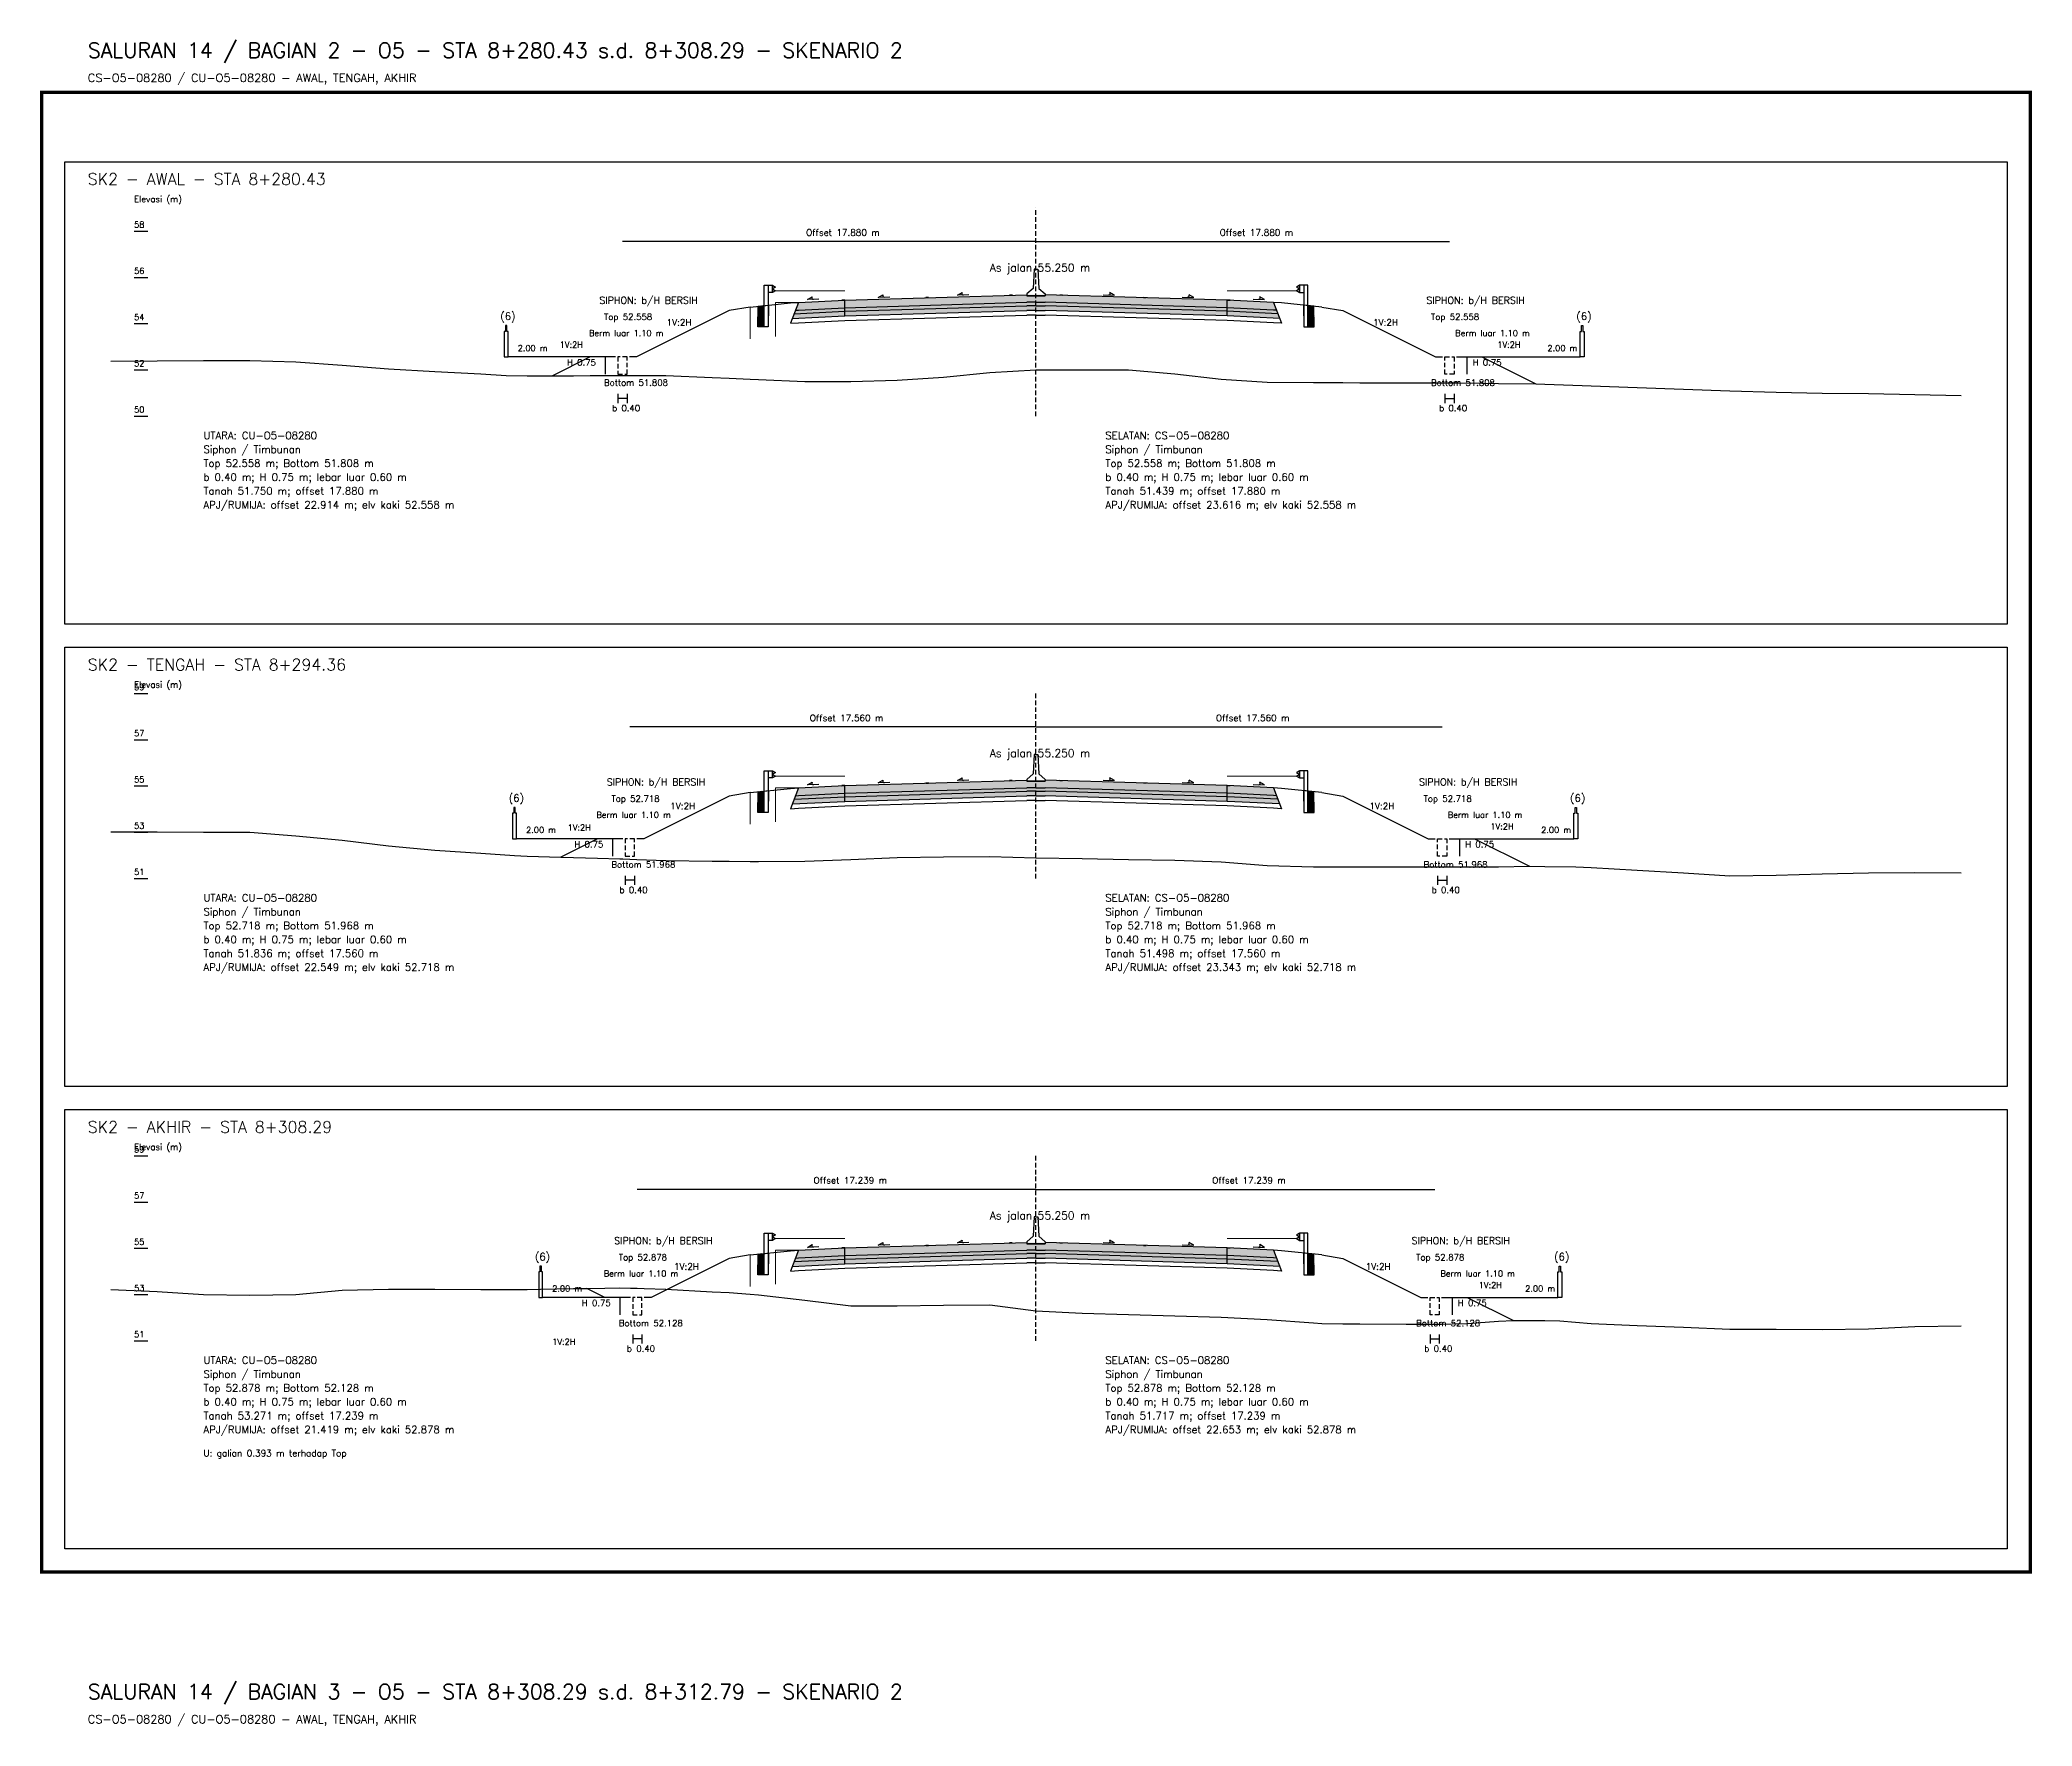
# Model space of a CAD drawing. Header units: metres. Extents: x -24715 to -24517, y 27498 to 30841.
# Drawn here: x -24618.7 to -24532.6, y 30329.7 to 30402.7 of the extents above; entities that cross this region are included whole.
import ezdxf

# ---------------------------------------------------------------- set-up
doc = ezdxf.new("R2010")
doc.units = ezdxf.units.M
doc.linetypes.add('PS_DASH', pattern=[0.3, 0.2, -0.1])
for name, color, linetype, lineweight in [('Dimensi', 230, 'Continuous', 20), ('GRS-ARSIR (HATCH)', 8, 'Continuous', 9), ('Guardrail', 20, 'Continuous', 30), ('HATCH - Beton ramping', 210, 'Continuous', 9), ('HATCH - LFA', 30, 'Continuous', 9), ('HATCH - Pavement', 50, 'Continuous', 9), ('Marka', 20, 'Continuous', 30), ('POT_ALL_GROUP', 2, 'Continuous', 70)]:
    doc.layers.add(name, color=color, linetype=linetype, lineweight=lineweight)
for name, color, linetype in [('POT_ALL_APJ', 2, 'Continuous'), ('POT_ALL_BORDER', 8, 'Continuous'), ('POT_ALL_BUILDING', 2, 'Continuous'), ('POT_ALL_CHANNEL2', 7, 'Continuous'), ('POT_ALL_DIM', 7, 'Continuous'), ('POT_ALL_GROUND', 1, 'Continuous'), ('POT_ALL_GUIDE', 8, 'Continuous'), ('POT_ALL_NOTE', 30, 'Continuous'), ('POT_ALL_ROAD', 4, 'Continuous')]:
    doc.layers.add(name, color=color, linetype=linetype)
doc.styles.get("Standard").update_dxf_attribs({"font": 'simplex.shx'})

# ---------------------------------------------------------------- blocks, each defined once
blk = doc.blocks.new('JALAN_ASLI_TIPIKAL_2OKT_METER')
at = {"layer": 'Guardrail', "lineweight": 9}
h = blk.add_hatch(dxfattribs=at)
h.set_pattern_fill('JIS_LC_20', color=256, scale=0.002)
h.set_pattern_definition([(45, (-29.65569, -21.99233), (-0.02828427, 0.02828427), []), (45, (-29.65489, -21.99233), (-0.02828427, 0.02828427), [])])
h.paths.add_polyline_path([(-12.025, -1.394), (-11.753, -1.394), (-11.753, -0.471), (-12.018, -0.498)])
h = blk.add_hatch(dxfattribs=at)
h.set_pattern_fill('JIS_LC_20', color=256, scale=0.002)
h.set_pattern_definition([(45, (-29.40569, -21.99233), (-0.02828427, 0.02828427), []), (45, (-29.40489, -21.99233), (-0.02828427, 0.02828427), [])])
h.paths.add_polyline_path([(12.018, -0.498), (11.753, -0.471), (11.753, -1.394), (12.025, -1.394)])
at = {"layer": 'HATCH - Beton ramping'}
h = blk.add_hatch(dxfattribs=at)
h.set_pattern_fill('AR-CONC', color=256, scale=0.0005)
h.set_pattern_definition([(50, (-28.949556, -21.99233), (0.09109233, -0.00796954), [0.009525, -0.104775]), (355, (-28.94956, -21.99233), (-0.0176217, 0.09552842), [0.00762, -0.0838203]), (100.45144, (-28.941965, -21.992995), (0.07347062, 0.08755888), [0.008095, -0.08904512]), (46.1842, (-28.94956, -21.96693), (0.13553952, -0.02102116), [0.0142875, -0.1571625]), (96.63556, (-28.93826, -21.96868), (0.11870207, 0.12371306), [0.0121425, -0.1335678]), (351.18415, (-28.94956, -21.96693), (0.11870207, 0.12371306), [0.01143, -0.12572987]), (21, (-28.936856, -21.97328), (0.0758072, -0.0511326), [0.009525, -0.104775]), (326, (-28.93686, -21.97328), (0.03090101, 0.09209398), [0.00762, -0.08382]), (71.45144, (-28.93054, -21.97754), (0.1067082, 0.04096138), [0.008095, -0.08904497]), (37.5, (-28.949556, -21.99233), (0.001544302, 0.04227752), [0, -0.082804, 0, -0.08509, 0, -0.0841375]), (7.5, (-28.949556, -21.99233), (0.03340983, 0.05009029), [0, -0.048514, 0, -0.080899, 0, -0.0320675]), (327.5, (-28.977877, -21.99233), (0.067795298, -0.002864372), [0, -0.03175, 0, -0.09906, 0, -0.131445]), (317.5, (-28.990577, -21.99233), (0.07406459, 0.01271325), [0, -0.041275, 0, -0.065786, 0, -0.093345])])
h.paths.add_polyline_path([(-8.27, -0.566), (-10.401, -0.666), (-10.461, -0.826), (-8.27, -0.716)])
h.paths.add_polyline_path([(-0.4, -0.48), (0, -0.48), (0, -0.33), (-0.4, -0.33), (-8.27, -0.566), (-8.27, -0.716)])
h = blk.add_hatch(dxfattribs=at)
h.set_pattern_fill('AR-CONC', color=256, scale=0.0005)
h.set_pattern_definition([(50, (-28.699556, -21.99233), (0.09109233, -0.00796954), [0.009525, -0.104775]), (355, (-28.69956, -21.99233), (-0.01762171, 0.09552842), [0.00762, -0.0838203]), (100.45144, (-28.691965, -21.992995), (0.07347062, 0.08755888), [0.008095, -0.08904512]), (46.1842, (-28.69956, -21.96693), (0.13553952, -0.02102116), [0.0142875, -0.1571625]), (96.63556, (-28.68826, -21.96868), (0.11870207, 0.12371306), [0.0121425, -0.1335678]), (351.18415, (-28.69956, -21.96693), (0.11870207, 0.12371306), [0.01143, -0.12572987]), (21, (-28.686856, -21.97328), (0.0758072, -0.0511326), [0.009525, -0.104775]), (326, (-28.68686, -21.97328), (0.03090101, 0.09209398), [0.00762, -0.08382]), (71.45144, (-28.68054, -21.97754), (0.10670821, 0.04096138), [0.008095, -0.08904497]), (37.5, (-28.699556, -21.99233), (0.001544302, 0.04227752), [0, -0.082804, 0, -0.08509, 0, -0.0841375]), (7.5, (-28.699556, -21.99233), (0.03340983, 0.050090287), [0, -0.048514, 0, -0.080899, 0, -0.0320675]), (327.5, (-28.727877, -21.99233), (0.067795298, -0.002864372), [0, -0.03175, 0, -0.09906, 0, -0.131445]), (317.5, (-28.740577, -21.99233), (0.07406459, 0.012713246), [0, -0.041275, 0, -0.065786, 0, -0.093345])])
h.paths.add_polyline_path([(8.27, -0.566), (10.401, -0.666), (10.461, -0.826), (8.27, -0.716)])
h.paths.add_polyline_path([(0.4, -0.48), (0, -0.48), (0, -0.33), (0.4, -0.33), (8.27, -0.566), (8.27, -0.716)])
at = {"layer": 'HATCH - LFA'}
h = blk.add_hatch(dxfattribs=at)
h.set_pattern_fill('GRAVEL', color=256, scale=0.0075)
h.set_pattern_definition([(228.012788, (-28.812396, -21.801831), (-1.524, -1.7145), [0.0256291, -2.5372863]), (184.96974, (-28.829541, -21.820881), (2.2859999991, 0.1905000109), [0.04398035, -4.3540537]), (132.510447, (-28.873356, -21.824691), (1.9050000008, -2.0954999993), [0.0310111, -3.0701042]), (267.27369, (-28.947651, -21.872316), (0.1905000004, 3.81), [0.0400503, -3.9649828]), (292.833654, (-28.949556, -21.912321), (-0.9525, 2.286), [0.0392725, -3.8879856]), (357.27369, (-28.934316, -21.948516), (-3.81, 0.1905000004), [0.0400503, -3.9649828]), (37.69424, (-28.894311, -21.950421), (-2.4764999999, -1.9050000001), [0.0529645, -5.24348365]), (72.255328, (-28.852401, -21.918036), (1.3335000004, 4.1909999999), [0.050004, -4.95039425]), (121.429566, (-28.837161, -21.870411), (-1.5240000002, 2.4764999999), [0.040186, -3.9784159]), (175.23636, (-28.858116, -21.836121), (2.0955, -0.1905), [0.0458785, -2.2480453]), (222.397438, (-28.903836, -21.832311), (-2.2859999999, -2.0955000001), [0.05933084, -5.8737579]), (138.814075, (-28.759056, -21.874221), (-1.3335, 1.143), [0.0202503, -2.0047924]), (171.469234, (-28.774296, -21.860886), (2.4765, -0.3809999996), [0.03852615, -3.8140979]), (225, (-28.8124, -21.85517), (0, -0.1905), [0.0269407, -0.242467]), (203.19859, (-28.82573, -21.832311), (0.9525, 0.381), [0.0145081, -1.4362967]), (291.80141, (-28.839066, -21.838026), (-0.1905, 0.5715), [0.0205174, -1.0053565]), (30.96376, (-28.831446, -21.857076), (0.5715, 0.381), [0.033324, -1.0774724]), (161.56505, (-28.80287, -21.83993), (0.381, -0.1905), [0.0240965, -0.5783174]), (16.38954, (-28.949556, -21.838026), (1.905, 0.5715), [0.0337566, -3.341912]), (70.346176, (-28.917171, -21.828501), (-0.762, -2.0955), [0.0283199, -2.8036662]), (293.19859, (-28.80287, -21.801831), (-0.381, 0.9525), [0.029016, -1.4217888]), (343.61046, (-28.791441, -21.828501), (-1.905, 0.5715), [0.0337566, -3.341912]), (339.443955, (-28.949556, -21.956136), (-0.9525, 0.381), [0.0325526, -1.5950801]), (294.77514, (-28.919076, -21.967566), (-0.952500001, 2.0954999995), [0.0272754, -2.7002695]), (66.80141, (-28.800966, -21.992331), (0.381, 0.9525), [0.029016, -1.4217888]), (17.354025, (-28.789536, -21.965661), (-2.4765, -0.762), [0.0319337, -3.1614282]), (69.443955, (-28.89431, -21.992331), (-0.381, -0.9525), [0.0162763, -1.6113564]), (101.30993, (-28.812396, -21.99233), (-0.1905, 0.762), [0.0097136, -0.9616496]), (165.96376, (-28.8143, -21.982806), (0.5715, -0.1905), [0.0392725, -0.7461791]), (186.009006, (-28.852401, -21.973281), (1.905, 0.1905), [0.036395, -3.6031024]), (303.69007, (-28.831446, -21.87422), (-0.1905, 0.381), [0.0274743, -0.6593832]), (353.157227, (-28.816206, -21.897081), (3.2385, -0.3809999998), [0.0479668, -4.7487007]), (60.945396, (-28.76858, -21.902796), (-0.762, -1.3335), [0.0196131, -1.9417044]), (90, (-28.75906, -21.88565), (-0.1905, 0.1905), [0.01143, -0.17907]), (120.256437, (-28.856211, -21.967566), (0.762, -1.3335), [0.026465, -2.6200456]), (48.012787, (-28.869546, -21.944706), (1.524, 1.7145), [0.0512582, -2.5116572]), (0, (-28.83526, -21.9066), (0.1905, 0.1905), [0.04953, -0.14097]), (325.304846, (-28.785726, -21.906606), (1.9050000007, -1.333499999), [0.0301207, -2.9819488]), (254.0546, (-28.76096, -21.92375), (-0.1905, -0.762), [0.0277372, -1.3591238]), (207.645975, (-28.768581, -21.950421), (-3.6195000001, -1.9049999997), [0.0451609, -4.4709348]), (175.426079, (-28.808586, -21.971376), (-2.4765, 0.1905), [0.0477772, -4.7299385])])
h.paths.add_polyline_path([(-8.27, -0.716), (-10.461, -0.826), (-10.54, -1.03), (-8.27, -0.916)])
h.paths.add_polyline_path([(-0.4, -0.68), (0, -0.68), (0, -0.48), (-0.4, -0.48), (-8.27, -0.716), (-8.27, -0.916)])
h = blk.add_hatch(dxfattribs=at)
h.set_pattern_fill('GRAVEL', color=256, scale=0.0075)
h.set_pattern_definition([(228.012788, (-28.562396, -21.801831), (-1.524, -1.7145), [0.0256291, -2.5372863]), (184.96974, (-28.579541, -21.820881), (2.2859999991, 0.1905000109), [0.04398035, -4.3540537]), (132.510447, (-28.623356, -21.824691), (1.9050000008, -2.0954999993), [0.0310111, -3.0701042]), (267.27369, (-28.697651, -21.872316), (0.1905000004, 3.81), [0.04005034, -3.9649828]), (292.833654, (-28.699556, -21.912321), (-0.9525, 2.286), [0.0392725, -3.8879856]), (357.27369, (-28.684316, -21.948516), (-3.81, 0.1905000004), [0.04005034, -3.9649828]), (37.69424, (-28.644311, -21.950421), (-2.4764999999, -1.9050000001), [0.0529645, -5.24348365]), (72.255328, (-28.602401, -21.918036), (1.3335000004, 4.1909999999), [0.050004, -4.95039425]), (121.429566, (-28.587161, -21.870411), (-1.5240000002, 2.4764999999), [0.040186, -3.9784159]), (175.23636, (-28.608116, -21.836121), (2.0955, -0.1905000003), [0.0458785, -2.2480453]), (222.397438, (-28.653836, -21.832311), (-2.2859999999, -2.0955000001), [0.05933084, -5.87375794]), (138.814075, (-28.509056, -21.874221), (-1.3335, 1.143), [0.02025034, -2.0047924]), (171.469234, (-28.524296, -21.860886), (2.4765, -0.3809999996), [0.03852615, -3.8140979]), (225, (-28.5624, -21.85517), (0, -0.1905), [0.0269407, -0.242467]), (203.19859, (-28.57573, -21.832311), (0.9525, 0.381), [0.0145081, -1.4362967]), (291.80141, (-28.589066, -21.838026), (-0.1905, 0.5715), [0.0205174, -1.0053565]), (30.96376, (-28.581446, -21.857076), (0.5715, 0.381), [0.033324, -1.0774724]), (161.56505, (-28.55287, -21.83993), (0.381, -0.1905), [0.0240965, -0.57831736]), (16.38954, (-28.699556, -21.838026), (1.905, 0.5715), [0.0337566, -3.341912]), (70.346176, (-28.667171, -21.828501), (-0.762, -2.0955), [0.0283199, -2.8036662]), (293.19859, (-28.55287, -21.801831), (-0.381, 0.9525), [0.029016, -1.4217888]), (343.61046, (-28.541441, -21.828501), (-1.905, 0.5714999999), [0.0337566, -3.341912]), (339.443955, (-28.699556, -21.956136), (-0.9525, 0.381), [0.03255264, -1.5950801]), (294.77514, (-28.669076, -21.967566), (-0.952500001, 2.0954999995), [0.0272754, -2.7002695]), (66.80141, (-28.550966, -21.992331), (0.381, 0.9525), [0.029016, -1.4217888]), (17.354025, (-28.539536, -21.965661), (-2.4765, -0.7620000002), [0.0319337, -3.1614282]), (69.443955, (-28.64431, -21.992331), (-0.381, -0.9525), [0.0162763, -1.6113564]), (101.30993, (-28.562396, -21.99233), (-0.1905, 0.762), [0.0097136, -0.9616496]), (165.96376, (-28.5643, -21.982806), (0.5715, -0.1905), [0.0392725, -0.7461791]), (186.009006, (-28.602401, -21.973281), (1.905, 0.1905), [0.036395, -3.6031024]), (303.69007, (-28.581446, -21.87422), (-0.1905, 0.381), [0.0274743, -0.6593832]), (353.157227, (-28.566206, -21.897081), (3.2385, -0.3809999998), [0.04796676, -4.7487007]), (60.945396, (-28.51858, -21.902796), (-0.762, -1.3335), [0.0196131, -1.9417044]), (90, (-28.50906, -21.88565), (-0.1905, 0.1905), [0.01143, -0.17907]), (120.256437, (-28.606211, -21.967566), (0.762, -1.3335), [0.026465, -2.62004556]), (48.012787, (-28.619546, -21.944706), (1.524, 1.7145), [0.0512582, -2.5116572]), (0, (-28.58526, -21.9066), (0.1905, 0.1905), [0.04953, -0.14097]), (325.304846, (-28.535726, -21.906606), (1.9050000007, -1.333499999), [0.0301207, -2.98194875]), (254.054604, (-28.51096, -21.92375), (-0.1905, -0.762), [0.0277372, -1.35912375]), (207.645975, (-28.518581, -21.950421), (-3.6195000001, -1.9049999997), [0.0451609, -4.4709348]), (175.426079, (-28.558586, -21.971376), (-2.4765, 0.1905), [0.0477772, -4.7299385])])
h.paths.add_polyline_path([(8.27, -0.716), (10.461, -0.826), (10.54, -1.03), (8.27, -0.916)])
h.paths.add_polyline_path([(0.4, -0.68), (0, -0.68), (0, -0.48), (0.4, -0.48), (8.27, -0.716), (8.27, -0.916)])
at = {"layer": 'HATCH - Pavement'}
h = blk.add_hatch(dxfattribs=at)
h.set_pattern_fill('AR-CONC', color=256, scale=0.001)
h.set_pattern_definition([(50, (-89.43046, -52.62889), (0.18218467, -0.01593909), [0.01905, -0.20955]), (355, (-89.43046, -52.6289), (-0.03524342, 0.19105685), [0.01524, -0.1676406]), (100.45144, (-89.41528, -52.63022), (0.14694125, 0.17511775), [0.01619, -0.17809024]), (46.1842, (-89.43046, -52.5781), (0.27107904, -0.04204233), [0.028575, -0.314325]), (96.63556, (-89.40787, -52.5816), (0.23740413, 0.2474261), [0.024285, -0.2671356]), (351.18415, (-89.43046, -52.5781), (0.2374041, 0.2474261), [0.02286, -0.2514597]), (21, (-89.40506, -52.59079), (0.1516144, -0.1022652), [0.01905, -0.20955]), (326, (-89.40506, -52.5908), (0.06180203, 0.18418797), [0.01524, -0.16764]), (71.45144, (-89.39243, -52.59931), (0.21341642, 0.08192277), [0.01619, -0.17808994]), (37.5, (-89.43046, -52.62889), (0.003088603, 0.08455504), [0, -0.165608, 0, -0.17018, 0, -0.168275]), (7.5, (-89.43046, -52.62889), (0.06681966, 0.100180575), [0, -0.097028, 0, -0.161798, 0, -0.064135]), (327.5, (-89.4871, -52.62889), (0.135590595, -0.005728744), [0, -0.0635, 0, -0.19812, 0, -0.26289]), (317.5, (-89.5125, -52.62889), (0.14812918, 0.02542649), [0, -0.08255, 0, -0.131572, 0, -0.18669])])
h.paths.add_polyline_path([(-8.27, -0.236), (-10.27, -0.336), (-10.401, -0.673), (-10.27, -0.666), (-8.27, -0.566)])
h.paths.add_polyline_path([(-0.4, -0.33), (0, -0.33), (0, 0), (-0.4, 0), (-8.27, -0.236), (-8.27, -0.566)])
h = blk.add_hatch(dxfattribs=at)
h.set_pattern_fill('AR-CONC', color=256, scale=0.001)
h.set_pattern_definition([(50, (-89.18046, -52.62889), (0.18218467, -0.01593909), [0.01905, -0.20955]), (355, (-89.18046, -52.6289), (-0.03524342, 0.19105685), [0.01524, -0.16764058]), (100.45144, (-89.16528, -52.63022), (0.14694125, 0.17511775), [0.01619, -0.17809024]), (46.1842, (-89.18046, -52.5781), (0.27107904, -0.04204233), [0.028575, -0.314325]), (96.63556, (-89.15787, -52.5816), (0.23740413, 0.2474261), [0.024285, -0.2671356]), (351.18415, (-89.18046, -52.5781), (0.2374041, 0.2474261), [0.02286, -0.2514597]), (21, (-89.15506, -52.59079), (0.1516144, -0.1022652), [0.01905, -0.20955]), (326, (-89.15506, -52.5908), (0.06180203, 0.18418797), [0.01524, -0.16764]), (71.45144, (-89.14243, -52.59931), (0.21341642, 0.08192277), [0.01619, -0.17808994]), (37.5, (-89.18046, -52.62889), (0.003088603, 0.08455504), [0, -0.165608, 0, -0.17018, 0, -0.168275]), (7.5, (-89.18046, -52.62889), (0.06681966, 0.100180575), [0, -0.097028, 0, -0.161798, 0, -0.064135]), (327.5, (-89.2371, -52.62889), (0.135590595, -0.005728744), [0, -0.0635, 0, -0.19812, 0, -0.26289]), (317.5, (-89.2625, -52.62889), (0.14812918, 0.02542649), [0, -0.08255, 0, -0.131572, 0, -0.18669])])
h.paths.add_polyline_path([(8.27, -0.236), (10.27, -0.336), (10.401, -0.673), (10.27, -0.666), (8.27, -0.566)])
h.paths.add_polyline_path([(0.4, -0.33), (0, -0.33), (0, 0), (0.4, 0), (8.27, -0.236), (8.27, -0.566)])
at = {"layer": 'Marka'}
h = blk.add_hatch(color=256, dxfattribs=at)
h.dxf.hatch_style = 1
h.paths.add_polyline_path([(-8.27, -0.23), (-8.39, -0.236), (-8.39, -0.242), (-8.27, -0.236)])
h.paths.add_polyline_path([(-4.65, -0.122), (-4.77, -0.125), (-4.77, -0.131), (-4.65, -0.128)])
h.paths.add_polyline_path([(-1.03, -0.019), (-1.03, -0.013), (-1.15, -0.017), (-1.15, -0.023)])
h = blk.add_hatch(color=256, dxfattribs=at)
h.dxf.hatch_style = 1
h.paths.add_polyline_path([(8.27, -0.23), (8.39, -0.236), (8.39, -0.242), (8.27, -0.236)])
h.paths.add_polyline_path([(4.65, -0.122), (4.77, -0.125), (4.77, -0.131), (4.65, -0.128)])
h.paths.add_polyline_path([(1.03, -0.019), (1.03, -0.013), (1.15, -0.017), (1.15, -0.023)])
for p, q in [((-8.27, -0.236), (-0.4, 0)), ((8.27, -0.236), (0.4, 0)), ((-12.353, -0.533), (-10.622, -0.354)), ((-10.27, -0.336), (-10.62, -1.234)), ((-10.62, -0.354), (-10.27, -0.336)), ((-10.461, -0.826), (-8.27, -0.716)), ((-10.401, -0.673), (-10.27, -0.666)), ((-10.27, -0.336), (-8.27, -0.236)), ((-10.27, -0.666), (-8.27, -0.566)), ((-8.27, -0.916), (-8.27, -0.236)), ((-8.27, -0.566), (-0.4, -0.33)), ((-8.27, -0.716), (-0.4, -0.48)), ((-8.27, -0.916), (-0.4, -0.68)), ((0, -0.05), (-0.4, -0.05)), ((0, -0.33), (-0.4, -0.33)), ((0, -0.48), (-0.4, -0.48)), ((0, -0.68), (-0.4, -0.68)), ((0, -0.05), (0.4, -0.05)), ((0, -0.33), (0.4, -0.33)), ((0, -0.48), (0.4, -0.48)), ((0, -0.68), (0.4, -0.68)), ((8.27, -0.566), (0.4, -0.33)), ((8.27, -0.716), (0.4, -0.48)), ((8.27, -0.916), (0.4, -0.68)), ((8.27, -0.916), (8.27, -0.236)), ((10.27, -0.336), (8.27, -0.236)), ((10.27, -0.666), (8.27, -0.566)), ((10.461, -0.826), (8.27, -0.716)), ((10.27, -0.336), (10.62, -1.234)), ((10.62, -0.354), (10.27, -0.336)), ((10.401, -0.673), (10.27, -0.666)), ((12.353, -0.533), (10.622, -0.354)), ((-10.62, -1.234), (-10.27, -1.216)), ((-10.54, -1.03), (-8.27, -0.916)), ((-10.27, -1.216), (-8.27, -1.116)), ((-8.27, -1.116), (-0.4, -0.88)), ((0, -0.88), (-0.4, -0.88)), ((0, -0.88), (0.4, -0.88)), ((8.27, -1.116), (0.4, -0.88)), ((10.54, -1.03), (8.27, -0.916)), ((10.27, -1.216), (8.27, -1.116)), ((10.62, -1.234), (10.27, -1.216))]:
    blk.add_line(p, q)
for points in [[(0, 1.11), (-0.075, 1.11), (-0.125, 0.27), (-0.4, 0.03), (-0.4, -0.05), (0, -0.05)], [(0, 1.11), (0.075, 1.11), (0.125, 0.27), (0.4, 0.03), (0.4, -0.05), (0, -0.05)], [(-6.818, -0.116), (-6.616, 0)], [(-3.401, -0.02), (-3.199, 0.096)], [(3.401, -0.02), (3.199, 0.096)], [(6.818, -0.116), (6.616, 0)], [(-9.887, -0.208), (-9.686, -0.092)], [(-9.387, -0.193), (-9.887, -0.208)], [(-6.318, -0.101), (-6.818, -0.116)], [(-2.901, -0.005), (-3.401, -0.02)], [(2.901, -0.005), (3.401, -0.02)], [(6.318, -0.101), (6.818, -0.116)], [(9.387, -0.193), (9.887, -0.208)], [(9.887, -0.208), (9.686, -0.092)]]:
    blk.add_lwpolyline(points)
for centre, start, end in [((-6.556, -0.037), 148.28164, 271.71836), ((-3.139, 0.059), 148.28164, 271.71836), ((3.139, 0.059), 268.28164, 31.71836), ((6.556, -0.037), 268.28164, 31.71836), ((-9.625, -0.129), 148.28164, 271.71836), ((9.625, -0.129), 268.28164, 31.71836)]:
    blk.add_arc(centre, 0.0711, start, end)
at = {"layer": 'Dimensi'}
for p, q in [((-8.27, 0.168), (-11.27, 0.168)), ((8.27, 0.168), (11.27, 0.168))]:
    blk.add_line(p, q, dxfattribs=at)
at = {"layer": 'GRS-ARSIR (HATCH)'}
for p, q in [((-12.353, -0.533), (-12.353, -1.909)), ((-11.27, -0.336), (-11.27, -1.803)), ((-10.27, -0.336), (-11.27, -0.336))]:
    blk.add_line(p, q, dxfattribs=at)
at = {"layer": 'Guardrail'}
for points in [[(-11.753, -1.394), (-11.753, 0.406), (-11.575, 0.406), (-11.575, -1.394), (-11.753, -1.394)], [(-11.575, 0.406), (-11.397, 0.406), (-11.397, 0.094), (-11.575, 0.094)], [(-11.397, 0.25), (-11.397, 0.406), (-11.262, 0.328), (-11.397, 0.25)], [(-11.397, 0.094), (-11.397, 0.25), (-11.262, 0.172), (-11.397, 0.094)], [(11.397, 0.25), (11.397, 0.406), (11.262, 0.328), (11.397, 0.25)], [(11.397, 0.094), (11.397, 0.25), (11.262, 0.172), (11.397, 0.094)], [(11.575, 0.406), (11.397, 0.406), (11.397, 0.094), (11.575, 0.094)], [(11.753, -1.394), (11.753, 0.406), (11.575, 0.406), (11.575, -1.394), (11.753, -1.394)], [(-11.575, -1.394), (-12.025, -1.394), (-12.018, -0.498), (-11.568, -0.453), (-11.575, -1.394)], [(11.575, -1.394), (12.025, -1.394), (12.018, -0.498), (11.568, -0.453), (11.575, -1.394)]]:
    blk.add_lwpolyline(points, dxfattribs=at)
at = {"layer": 'Marka'}
for points in [[(-8.39, -0.242), (-8.27, -0.236), (-8.27, -0.23), (-8.39, -0.236), (-8.39, -0.242)], [(8.39, -0.242), (8.27, -0.236), (8.27, -0.23), (8.39, -0.236), (8.39, -0.242)]]:
    blk.add_lwpolyline(points, dxfattribs=at)
for points in [[(-4.65, -0.122), (-4.77, -0.125), (-4.77, -0.131), (-4.65, -0.128)], [(-1.03, -0.013), (-1.15, -0.017), (-1.15, -0.023), (-1.03, -0.019)], [(1.03, -0.013), (1.15, -0.017), (1.15, -0.023), (1.03, -0.019)], [(4.65, -0.122), (4.77, -0.125), (4.77, -0.131), (4.65, -0.128)]]:
    blk.add_lwpolyline(points, close=True, dxfattribs=at)

msp = doc.modelspace()

# ---------------------------------------------------------------- linework, layer by layer
at = {"layer": 'POT_ALL_APJ', "linetype": 'Continuous'}
for points in [[(-24598.64823, 30390.04381), (-24598.64823, 30388.9394), (-24598.47823, 30388.9394), (-24598.47823, 30390.04381), (-24598.53323, 30390.04381), (-24598.53323, 30390.29381), (-24598.56323, 30390.29381), (-24598.59323, 30390.29381), (-24598.59323, 30390.04381), (-24598.64823, 30390.04381)], [(-24551.94816, 30390.04381), (-24551.94816, 30388.9394), (-24552.11816, 30388.9394), (-24552.11816, 30390.04381), (-24552.06316, 30390.04381), (-24552.06316, 30390.29381), (-24552.03316, 30390.29381), (-24552.00316, 30390.29381), (-24552.00316, 30390.04381), (-24551.94816, 30390.04381)], [(-24594.92907, 30388.9394), (-24598.47823, 30388.9394)], [(-24556.36971, 30388.9394), (-24552.11816, 30388.9394)], [(-24598.2834, 30369.20389), (-24598.2834, 30368.09948), (-24598.1134, 30368.09948), (-24598.1134, 30369.20389), (-24598.1684, 30369.20389), (-24598.1684, 30369.45389), (-24598.1984, 30369.45389), (-24598.2284, 30369.45389), (-24598.2284, 30369.20389), (-24598.2834, 30369.20389)], [(-24552.22095, 30369.20389), (-24552.22095, 30368.09948), (-24552.39095, 30368.09948), (-24552.39095, 30369.20389), (-24552.33595, 30369.20389), (-24552.33595, 30369.45389), (-24552.30595, 30369.45389), (-24552.27595, 30369.45389), (-24552.27595, 30369.20389), (-24552.22095, 30369.20389)], [(-24594.60892, 30368.09948), (-24598.1134, 30368.09948)], [(-24556.68987, 30368.09948), (-24552.39095, 30368.09948)], [(-24597.15367, 30349.36397), (-24597.15367, 30348.25956), (-24596.98367, 30348.25956), (-24596.98367, 30349.36397), (-24597.03867, 30349.36397), (-24597.03867, 30349.61397), (-24597.06867, 30349.61397), (-24597.09867, 30349.61397), (-24597.09867, 30349.36397), (-24597.15367, 30349.36397)], [(-24552.91147, 30349.36397), (-24552.91147, 30348.25956), (-24553.08147, 30348.25956), (-24553.08147, 30349.36397), (-24553.02647, 30349.36397), (-24553.02647, 30349.61397), (-24552.99647, 30349.61397), (-24552.96647, 30349.61397), (-24552.96647, 30349.36397), (-24552.91147, 30349.36397)], [(-24594.28877, 30348.25956), (-24596.98367, 30348.25956)], [(-24557.01002, 30348.25956), (-24553.08147, 30348.25956)]]:
    msp.add_lwpolyline(points, dxfattribs=at)
at = {"layer": 'POT_ALL_BORDER', "linetype": 'Continuous'}
for points in [[(-24617.64939, 30397.3816), (-24533.64939, 30397.3816), (-24533.64939, 30377.3816), (-24617.64939, 30377.3816), (-24617.64939, 30397.3816)], [(-24617.64939, 30376.3816), (-24533.64939, 30376.3816), (-24533.64939, 30357.3816), (-24617.64939, 30357.3816), (-24617.64939, 30376.3816)], [(-24617.64939, 30356.3816), (-24533.64939, 30356.3816), (-24533.64939, 30337.3816), (-24617.64939, 30337.3816), (-24617.64939, 30356.3816)]]:
    msp.add_lwpolyline(points, dxfattribs=at)
at = {"layer": 'POT_ALL_BUILDING', "linetype": 'PS_DASH'}
for points in [[(-24593.32907, 30388.9394), (-24593.72907, 30388.9394), (-24593.72907, 30388.1894), (-24593.32907, 30388.1894), (-24593.32907, 30388.9394)], [(-24557.96971, 30388.9394), (-24557.56971, 30388.9394), (-24557.56971, 30388.1894), (-24557.96971, 30388.1894), (-24557.96971, 30388.9394)], [(-24593.00892, 30368.09948), (-24593.40892, 30368.09948), (-24593.40892, 30367.34948), (-24593.00892, 30367.34948), (-24593.00892, 30368.09948)], [(-24558.28987, 30368.09948), (-24557.88987, 30368.09948), (-24557.88987, 30367.34948), (-24558.28987, 30367.34948), (-24558.28987, 30368.09948)], [(-24592.68877, 30348.25956), (-24593.08877, 30348.25956), (-24593.08877, 30347.50956), (-24592.68877, 30347.50956), (-24592.68877, 30348.25956)], [(-24558.61002, 30348.25956), (-24558.21002, 30348.25956), (-24558.21002, 30347.50956), (-24558.61002, 30347.50956), (-24558.61002, 30348.25956)]]:
    msp.add_lwpolyline(points, dxfattribs=at)
at = {"layer": 'POT_ALL_DIM', "linetype": 'Continuous'}
for points in [[(-24575.64939, 30393.9316), (-24593.52907, 30393.9316)], [(-24575.64939, 30393.9316), (-24557.76971, 30393.9316)], [(-24594.27907, 30388.9394), (-24594.27907, 30388.1894)], [(-24557.01971, 30388.9394), (-24557.01971, 30388.1894)], [(-24593.72907, 30387.3394), (-24593.72907, 30386.9394)], [(-24593.32907, 30387.1394), (-24593.72907, 30387.1394)], [(-24593.32907, 30387.3394), (-24593.32907, 30386.9394)], [(-24557.96971, 30387.3394), (-24557.96971, 30386.9394)], [(-24557.96971, 30387.1394), (-24557.56971, 30387.1394)], [(-24557.56971, 30387.3394), (-24557.56971, 30386.9394)], [(-24575.64939, 30372.9316), (-24593.20892, 30372.9316)], [(-24575.64939, 30372.9316), (-24558.08987, 30372.9316)], [(-24593.95892, 30368.09948), (-24593.95892, 30367.34948)], [(-24557.33987, 30368.09948), (-24557.33987, 30367.34948)], [(-24593.40892, 30366.49948), (-24593.40892, 30366.09948)], [(-24593.00892, 30366.29948), (-24593.40892, 30366.29948)], [(-24593.00892, 30366.49948), (-24593.00892, 30366.09948)], [(-24558.28987, 30366.49948), (-24558.28987, 30366.09948)], [(-24558.28987, 30366.29948), (-24557.88987, 30366.29948)], [(-24557.88987, 30366.49948), (-24557.88987, 30366.09948)], [(-24575.64939, 30352.9316), (-24592.88877, 30352.9316)], [(-24575.64939, 30352.9316), (-24558.41002, 30352.9316)], [(-24593.63877, 30348.25956), (-24593.63877, 30347.50956)], [(-24557.66002, 30348.25956), (-24557.66002, 30347.50956)], [(-24593.08877, 30346.65956), (-24593.08877, 30346.25956)], [(-24592.68877, 30346.45956), (-24593.08877, 30346.45956)], [(-24592.68877, 30346.65956), (-24592.68877, 30346.25956)], [(-24558.61002, 30346.65956), (-24558.61002, 30346.25956)], [(-24558.61002, 30346.45956), (-24558.21002, 30346.45956)], [(-24558.21002, 30346.65956), (-24558.21002, 30346.25956)]]:
    msp.add_lwpolyline(points, dxfattribs=at)
at = {"layer": 'POT_ALL_GROUND', "linetype": 'Continuous'}
for points in [[(-24615.64939, 30388.75838), (-24613.64939, 30388.77084), (-24611.64939, 30388.79048), (-24609.64939, 30388.78338), (-24607.64939, 30388.72586), (-24605.64939, 30388.5826), (-24603.64939, 30388.41804), (-24601.64939, 30388.30668), (-24599.64939, 30388.20352), (-24598.56323, 30388.14285), (-24597.64939, 30388.1275), (-24596.56323, 30388.12232), (-24595.64939, 30388.12689), (-24594.92907, 30388.13056), (-24593.82907, 30388.1316), (-24593.64939, 30388.1316), (-24593.52907, 30388.1316), (-24593.22907, 30388.1316), (-24591.64939, 30388.1316), (-24589.64939, 30388.0547), (-24588.91931, 30388.01933), (-24588.00267, 30387.97491), (-24587.64939, 30387.9578), (-24585.64939, 30387.87984), (-24583.64939, 30387.87849), (-24581.64939, 30387.93684), (-24579.64939, 30388.06102), (-24577.64939, 30388.26135), (-24575.64939, 30388.3816), (-24573.64939, 30388.3816), (-24571.64939, 30388.3816), (-24569.64939, 30388.20787), (-24567.64939, 30387.98272), (-24565.64939, 30387.85238), (-24563.64939, 30387.83865), (-24563.29612, 30387.83622), (-24562.37948, 30387.82993), (-24561.64939, 30387.82492), (-24559.64939, 30387.82118), (-24558.06971, 30387.82076), (-24557.76971, 30387.82068), (-24557.64939, 30387.82065), (-24557.46971, 30387.82061), (-24556.36971, 30387.80373), (-24555.64939, 30387.78277), (-24554.03316, 30387.7711), (-24553.64939, 30387.75758), (-24552.03316, 30387.70235), (-24551.64939, 30387.68661), (-24549.64939, 30387.61524), (-24547.64939, 30387.54607), (-24545.64939, 30387.47926), (-24543.64939, 30387.41162), (-24541.64939, 30387.37758), (-24539.64939, 30387.35497), (-24537.64939, 30387.31375), (-24535.64939, 30387.27695)], [(-24615.64939, 30368.40089), (-24613.64939, 30368.39428), (-24611.64939, 30368.38585), (-24609.64939, 30368.38076), (-24607.64939, 30368.2262), (-24605.64939, 30368.03559), (-24603.64939, 30367.78806), (-24601.64939, 30367.60602), (-24599.64939, 30367.47094), (-24598.1984, 30367.37477), (-24597.64939, 30367.35118), (-24596.1984, 30367.30468), (-24595.64939, 30367.28986), (-24594.60892, 30367.25925), (-24593.64939, 30367.23103), (-24593.50892, 30367.22689), (-24593.20892, 30367.21807), (-24592.90892, 30367.20712), (-24591.64939, 30367.1586), (-24589.64939, 30367.1272), (-24588.91931, 30367.1238), (-24588.00267, 30367.11868), (-24587.64939, 30367.11741), (-24585.64939, 30367.12649), (-24583.64939, 30367.19952), (-24581.64939, 30367.28166), (-24579.64939, 30367.30831), (-24577.64939, 30367.32438), (-24575.64939, 30367.27918), (-24573.64939, 30367.24336), (-24571.64939, 30367.20509), (-24569.64939, 30367.16524), (-24567.64939, 30367.09355), (-24565.64939, 30366.94055), (-24563.64939, 30366.87999), (-24563.29612, 30366.87999), (-24562.37948, 30366.87991), (-24561.64939, 30366.87975), (-24559.64939, 30366.87947), (-24558.38987, 30366.87957), (-24558.08987, 30366.8796), (-24557.78987, 30366.87966), (-24557.64939, 30366.87979), (-24556.68987, 30366.88066), (-24555.64939, 30366.88116), (-24554.30595, 30366.90758), (-24553.64939, 30366.89235), (-24552.30595, 30366.88344), (-24551.64939, 30366.85296), (-24549.64939, 30366.73983), (-24547.64939, 30366.62098), (-24545.64939, 30366.49418), (-24543.64939, 30366.52019), (-24541.64939, 30366.57342), (-24539.64939, 30366.62664), (-24537.64939, 30366.63202), (-24535.64939, 30366.62529)], [(-24615.64939, 30348.60517), (-24613.64939, 30348.50779), (-24611.64939, 30348.38463), (-24609.64939, 30348.35507), (-24607.64939, 30348.37863), (-24605.64939, 30348.57591), (-24603.64939, 30348.61411), (-24601.64939, 30348.62104), (-24599.64939, 30348.60134), (-24597.64939, 30348.59857), (-24597.06867, 30348.61843), (-24595.64939, 30348.64309), (-24595.06867, 30348.64954), (-24594.28877, 30348.6582), (-24593.64939, 30348.6653), (-24593.18877, 30348.66041), (-24592.88877, 30348.65222), (-24592.58877, 30348.64402), (-24591.64939, 30348.60779), (-24589.64939, 30348.50568), (-24588.91931, 30348.46319), (-24588.00267, 30348.40327), (-24587.64939, 30348.3712), (-24585.64939, 30348.14086), (-24583.64939, 30347.89985), (-24581.64939, 30347.89135), (-24579.64939, 30347.92607), (-24577.64939, 30347.9316), (-24575.64939, 30347.68101), (-24573.64939, 30347.58188), (-24571.64939, 30347.52356), (-24569.64939, 30347.46533), (-24567.64939, 30347.4065), (-24565.64939, 30347.29568), (-24563.64939, 30347.15669), (-24563.29612, 30347.13131), (-24562.37948, 30347.12054), (-24561.64939, 30347.11235), (-24559.64939, 30347.09509), (-24558.71002, 30347.09552), (-24558.41002, 30347.09876), (-24558.11002, 30347.10518), (-24557.64939, 30347.11502), (-24557.01002, 30347.1288), (-24555.64939, 30347.23382), (-24554.99647, 30347.25272), (-24553.64939, 30347.26594), (-24552.99647, 30347.23766), (-24551.64939, 30347.12726), (-24549.64939, 30347.04768), (-24547.64939, 30346.96809), (-24545.64939, 30346.88648), (-24543.64939, 30346.87806), (-24541.64939, 30346.87619), (-24539.64939, 30346.90359), (-24537.64939, 30347.00529), (-24535.64939, 30347.02771)]]:
    msp.add_lwpolyline(points, dxfattribs=at)
at = {"layer": 'POT_ALL_GROUP', "linetype": 'Continuous', "lineweight": 70, "const_width": 0.15}
msp.add_lwpolyline([(-24618.64939, 30400.3816), (-24532.64939, 30400.3816), (-24532.64939, 30336.3816), (-24618.64939, 30336.3816), (-24618.64939, 30400.3816)], dxfattribs=at)
at = {"layer": 'POT_ALL_GUIDE', "linetype": 'PS_DASH'}
for points in [[(-24575.64939, 30386.3816), (-24575.64939, 30395.3816)], [(-24575.64939, 30366.3816), (-24575.64939, 30374.3816)], [(-24575.64939, 30346.3816), (-24575.64939, 30354.3816)]]:
    msp.add_lwpolyline(points, dxfattribs=at)
at = {"layer": 'POT_ALL_GUIDE', "linetype": 'Continuous'}
for points in [[(-24614.64939, 30394.3816), (-24614.04939, 30394.3816)], [(-24614.64939, 30392.3816), (-24614.04939, 30392.3816)], [(-24614.64939, 30390.3816), (-24614.04939, 30390.3816)], [(-24614.64939, 30388.3816), (-24614.04939, 30388.3816)], [(-24614.64939, 30386.3816), (-24614.04939, 30386.3816)], [(-24614.64939, 30374.3816), (-24614.04939, 30374.3816)], [(-24614.64939, 30372.3816), (-24614.04939, 30372.3816)], [(-24614.64939, 30370.3816), (-24614.04939, 30370.3816)], [(-24614.64939, 30368.3816), (-24614.04939, 30368.3816)], [(-24614.64939, 30366.3816), (-24614.04939, 30366.3816)], [(-24614.64939, 30354.3816), (-24614.04939, 30354.3816)], [(-24614.64939, 30352.3816), (-24614.04939, 30352.3816)], [(-24614.64939, 30350.3816), (-24614.04939, 30350.3816)], [(-24614.64939, 30348.3816), (-24614.04939, 30348.3816)], [(-24614.64939, 30346.3816), (-24614.04939, 30346.3816)]]:
    msp.add_lwpolyline(points, dxfattribs=at)
at = {"layer": 'POT_ALL_ROAD', "linetype": 'Continuous'}
for points in [[(-24588.00267, 30391.09821), (-24588.91931, 30390.94428), (-24592.92907, 30388.9394), (-24593.22907, 30388.9394)], [(-24563.29612, 30391.09821), (-24562.37948, 30390.94428), (-24558.36971, 30388.9394), (-24558.06971, 30388.9394)], [(-24594.92907, 30388.9394), (-24596.56323, 30388.12232)], [(-24593.82907, 30388.9394), (-24594.92907, 30388.9394)], [(-24557.46971, 30388.9394), (-24556.36971, 30388.9394)], [(-24556.36971, 30388.9394), (-24554.03316, 30387.7711)], [(-24588.00267, 30370.09821), (-24588.91931, 30369.94428), (-24592.60892, 30368.09948), (-24592.90892, 30368.09948)], [(-24563.29612, 30370.09821), (-24562.37948, 30369.94428), (-24558.68987, 30368.09948), (-24558.38987, 30368.09948)], [(-24594.60892, 30368.09948), (-24596.1984, 30367.30468)], [(-24593.50892, 30368.09948), (-24594.60892, 30368.09948)], [(-24557.78987, 30368.09948), (-24556.68987, 30368.09948)], [(-24556.68987, 30368.09948), (-24554.30595, 30366.90758)], [(-24588.00267, 30350.09821), (-24588.91931, 30349.94428), (-24592.28877, 30348.25956), (-24592.58877, 30348.25956)], [(-24563.29612, 30350.09821), (-24562.37948, 30349.94428), (-24559.01002, 30348.25956), (-24558.71002, 30348.25956)], [(-24594.28877, 30348.25956), (-24595.06867, 30348.64954)], [(-24593.18877, 30348.25956), (-24594.28877, 30348.25956)], [(-24558.11002, 30348.25956), (-24557.01002, 30348.25956)], [(-24557.01002, 30348.25956), (-24554.99647, 30347.25272)]]:
    msp.add_lwpolyline(points, dxfattribs=at)

# ---------------------------------------------------------------- block references
at = {"layer": 'POT_ALL_ROAD'}
for p in [(-24575.64939, 30391.6316), (-24575.64939, 30370.6316), (-24575.64939, 30350.6316)]:
    msp.add_blockref('JALAN_ASLI_TIPIKAL_2OKT_METER', p, dxfattribs=at)

# ---------------------------------------------------------------- texts
at = {"layer": 'POT_ALL_APJ'}
for s, height, p in [('(6)', 0.32, (-24598.81323, 30390.5394)), ('(6)', 0.32, (-24552.28316, 30390.5394)), ('2.00 m', 0.26, (-24598.06323, 30389.1894)), ('2.00 m', 0.26, (-24553.53316, 30389.1894)), ('(6)', 0.32, (-24598.4484, 30369.69948)), ('(6)', 0.32, (-24552.55595, 30369.69948)), ('2.00 m', 0.26, (-24597.6984, 30368.34948)), ('2.00 m', 0.26, (-24553.80595, 30368.34948)), ('(6)', 0.32, (-24597.31867, 30349.85956)), ('(6)', 0.32, (-24553.24647, 30349.85956)), ('2.00 m', 0.26, (-24596.56867, 30348.50956)), ('2.00 m', 0.26, (-24554.49647, 30348.50956))]:
    msp.add_text(s, height=height, dxfattribs=at).set_placement(p)
at = {"layer": 'POT_ALL_BUILDING'}
for p in [(-24594.52907, 30391.2394), (-24558.76971, 30391.2394), (-24594.20892, 30370.39948), (-24559.08987, 30370.39948), (-24593.88877, 30350.55956), (-24559.41002, 30350.55956)]:
    msp.add_text('SIPHON: b/H BERSIH', height=0.3, dxfattribs=at).set_placement(p)
at = {"layer": 'POT_ALL_CHANNEL2'}
for s, height, p in [('Top 52.558', 0.27, (-24594.32907, 30390.5394)), ('Top 52.558', 0.27, (-24558.56971, 30390.5394)), ('Bottom 51.808', 0.27, (-24594.32907, 30387.6894)), ('Bottom 51.808', 0.27, (-24558.56971, 30387.6894)), ('UTARA: CU-O5-08280', 0.32, (-24611.64939, 30385.3816)), ('SELATAN: CS-O5-08280', 0.32, (-24572.64939, 30385.3816)), ('Top 52.718', 0.27, (-24594.00892, 30369.69948)), ('Top 52.718', 0.27, (-24558.88987, 30369.69948)), ('Bottom 51.968', 0.27, (-24594.00892, 30366.84948)), ('Bottom 51.968', 0.27, (-24558.88987, 30366.84948)), ('UTARA: CU-O5-08280', 0.32, (-24611.64939, 30365.3816)), ('SELATAN: CS-O5-08280', 0.32, (-24572.64939, 30365.3816)), ('Top 52.878', 0.27, (-24593.68877, 30349.85956)), ('Top 52.878', 0.27, (-24559.21002, 30349.85956)), ('Bottom 52.128', 0.27, (-24593.68877, 30347.00956)), ('Bottom 52.128', 0.27, (-24559.21002, 30347.00956)), ('UTARA: CU-O5-08280', 0.32, (-24611.64939, 30345.3816)), ('SELATAN: CS-O5-08280', 0.32, (-24572.64939, 30345.3816))]:
    msp.add_text(s, height=height, dxfattribs=at).set_placement(p)
at = {"layer": 'POT_ALL_DIM'}
for s, height, p in [('SK2 - AWAL - STA 8+280.43', 0.5, (-24616.64939, 30396.3816)), ('Elevasi (m)', 0.27, (-24614.64939, 30395.6316)), ('58', 0.26, (-24614.64939, 30394.5316)), ('Offset 17.880 m', 0.28, (-24585.58923, 30394.1816)), ('Offset 17.880 m', 0.28, (-24567.70955, 30394.1816)), ('As jalan 55.250 m', 0.34, (-24577.64939, 30392.6316)), ('56', 0.26, (-24614.64939, 30392.5316)), ('54', 0.26, (-24614.64939, 30390.5316)), ('1V:2H', 0.28, (-24591.62419, 30390.29184)), ('1V:2H', 0.28, (-24561.07459, 30390.29184)), ('1V:2H', 0.26, (-24596.24615, 30389.3394)), ('Berm luar 1.10 m', 0.26, (-24594.97907, 30389.8394)), ('Berm luar 1.10 m', 0.26, (-24557.51971, 30389.8394)), ('1V:2H', 0.26, (-24555.70144, 30389.3394)), ('52', 0.26, (-24614.64939, 30388.5316)), ('H 0.75', 0.27, (-24595.92907, 30388.5644)), ('H 0.75', 0.27, (-24556.76971, 30388.5644)), ('b 0.40', 0.27, (-24593.97907, 30386.5894)), ('b 0.40', 0.27, (-24558.21971, 30386.5894)), ('50', 0.26, (-24614.64939, 30386.5316)), ('Siphon / Timbunan', 0.32, (-24611.64939, 30384.7816)), ('Siphon / Timbunan', 0.32, (-24572.64939, 30384.7816)), ('Top 52.558 m; Bottom 51.808 m', 0.32, (-24611.64939, 30384.1816)), ('Top 52.558 m; Bottom 51.808 m', 0.32, (-24572.64939, 30384.1816)), ('b 0.40 m; H 0.75 m; lebar luar 0.60 m', 0.32, (-24611.64939, 30383.5816)), ('b 0.40 m; H 0.75 m; lebar luar 0.60 m', 0.32, (-24572.64939, 30383.5816)), ('Tanah 51.750 m; offset 17.880 m', 0.32, (-24611.64939, 30382.9816)), ('APJ/RUMIJA: offset 22.914 m; elv kaki 52.558 m', 0.32, (-24611.64939, 30382.3816)), ('Tanah 51.439 m; offset 17.880 m', 0.32, (-24572.64939, 30382.9816)), ('APJ/RUMIJA: offset 23.616 m; elv kaki 52.558 m', 0.32, (-24572.64939, 30382.3816)), ('SK2 - TENGAH - STA 8+294.36', 0.5, (-24616.64939, 30375.3816)), ('59', 0.26, (-24614.64939, 30374.5316)), ('Elevasi (m)', 0.27, (-24614.64939, 30374.6316)), ('Offset 17.560 m', 0.28, (-24585.42916, 30373.1816)), ('Offset 17.560 m', 0.28, (-24567.86963, 30373.1816)), ('57', 0.26, (-24614.64939, 30372.5316)), ('As jalan 55.250 m', 0.34, (-24577.64939, 30371.6316)), ('55', 0.26, (-24614.64939, 30370.5316)), ('1V:2H', 0.28, (-24591.46411, 30369.37188)), ('1V:2H', 0.28, (-24561.23467, 30369.37188)), ('53', 0.26, (-24614.64939, 30368.5316)), ('Berm luar 1.10 m', 0.26, (-24594.65892, 30368.99948)), ('Berm luar 1.10 m', 0.26, (-24557.83987, 30368.99948)), ('1V:2H', 0.26, (-24555.99791, 30368.49948)), ('1V:2H', 0.26, (-24595.90366, 30368.45208)), ('H 0.75', 0.27, (-24595.60892, 30367.72448)), ('H 0.75', 0.27, (-24557.08987, 30367.72448)), ('51', 0.26, (-24614.64939, 30366.5316)), ('b 0.40', 0.27, (-24593.65892, 30365.74948)), ('b 0.40', 0.27, (-24558.53987, 30365.74948)), ('Top 52.718 m; Bottom 51.968 m', 0.32, (-24611.64939, 30364.1816)), ('Siphon / Timbunan', 0.32, (-24611.64939, 30364.7816)), ('Top 52.718 m; Bottom 51.968 m', 0.32, (-24572.64939, 30364.1816)), ('Siphon / Timbunan', 0.32, (-24572.64939, 30364.7816)), ('b 0.40 m; H 0.75 m; lebar luar 0.60 m', 0.32, (-24611.64939, 30363.5816)), ('b 0.40 m; H 0.75 m; lebar luar 0.60 m', 0.32, (-24572.64939, 30363.5816)), ('Tanah 51.836 m; offset 17.560 m', 0.32, (-24611.64939, 30362.9816)), ('APJ/RUMIJA: offset 22.549 m; elv kaki 52.718 m', 0.32, (-24611.64939, 30362.3816)), ('Tanah 51.498 m; offset 17.560 m', 0.32, (-24572.64939, 30362.9816)), ('APJ/RUMIJA: offset 23.343 m; elv kaki 52.718 m', 0.32, (-24572.64939, 30362.3816)), ('SK2 - AKHIR - STA 8+308.29', 0.5, (-24616.64939, 30355.3816)), ('Elevasi (m)', 0.27, (-24614.64939, 30354.6316)), ('59', 0.26, (-24614.64939, 30354.5316)), ('Offset 17.239 m', 0.28, (-24585.26908, 30353.1816)), ('Offset 17.239 m', 0.28, (-24568.02971, 30353.1816)), ('57', 0.26, (-24614.64939, 30352.5316)), ('As jalan 55.250 m', 0.34, (-24577.64939, 30351.6316)), ('55', 0.26, (-24614.64939, 30350.5316)), ('Berm luar 1.10 m', 0.26, (-24594.33877, 30349.15956)), ('1V:2H', 0.28, (-24591.30404, 30349.45192)), ('1V:2H', 0.28, (-24561.39475, 30349.45192)), ('Berm luar 1.10 m', 0.26, (-24558.16002, 30349.15956)), ('53', 0.26, (-24614.64939, 30348.5316)), ('H 0.75', 0.27, (-24595.28877, 30347.88456)), ('H 0.75', 0.27, (-24557.41002, 30347.88456)), ('1V:2H', 0.26, (-24556.50325, 30348.65956)), ('51', 0.26, (-24614.64939, 30346.5316)), ('1V:2H', 0.26, (-24596.56867, 30346.20956)), ('b 0.40', 0.27, (-24593.33877, 30345.90956)), ('b 0.40', 0.27, (-24558.86002, 30345.90956)), ('Siphon / Timbunan', 0.32, (-24611.64939, 30344.7816)), ('Siphon / Timbunan', 0.32, (-24572.64939, 30344.7816)), ('Top 52.878 m; Bottom 52.128 m', 0.32, (-24611.64939, 30344.1816)), ('b 0.40 m; H 0.75 m; lebar luar 0.60 m', 0.32, (-24611.64939, 30343.5816)), ('Top 52.878 m; Bottom 52.128 m', 0.32, (-24572.64939, 30344.1816)), ('b 0.40 m; H 0.75 m; lebar luar 0.60 m', 0.32, (-24572.64939, 30343.5816)), ('Tanah 53.271 m; offset 17.239 m', 0.32, (-24611.64939, 30342.9816)), ('Tanah 51.717 m; offset 17.239 m', 0.32, (-24572.64939, 30342.9816)), ('APJ/RUMIJA: offset 21.419 m; elv kaki 52.878 m', 0.32, (-24611.64939, 30342.3816)), ('APJ/RUMIJA: offset 22.653 m; elv kaki 52.878 m', 0.32, (-24572.64939, 30342.3816))]:
    msp.add_text(s, height=height, dxfattribs=at).set_placement(p)
at = {"layer": 'POT_ALL_GROUP', "lineweight": 0}
for s, height, p in [('SALURAN 14 / BAGIAN 2 - O5 - STA 8+280.43 s.d. 8+308.29 - SKENARIO 2', 0.65, (-24616.64939, 30401.8816)), ('CS-O5-08280 / CU-O5-08280 - AWAL, TENGAH, AKHIR', 0.36, (-24616.64939, 30400.8316)), ('SALURAN 14 / BAGIAN 3 - O5 - STA 8+308.29 s.d. 8+312.79 - SKENARIO 2', 0.65, (-24616.64939, 30330.8816)), ('CS-O5-08280 / CU-O5-08280 - AWAL, TENGAH, AKHIR', 0.36, (-24616.64939, 30329.8316))]:
    msp.add_text(s, height=height, dxfattribs=at).set_placement(p)
at = {"layer": 'POT_ALL_NOTE'}
msp.add_text('U: galian 0.393 m terhadap Top', height=0.28, dxfattribs=at).set_placement((-24611.64939, 30341.3816))

doc.saveas('drawing.dxf')
